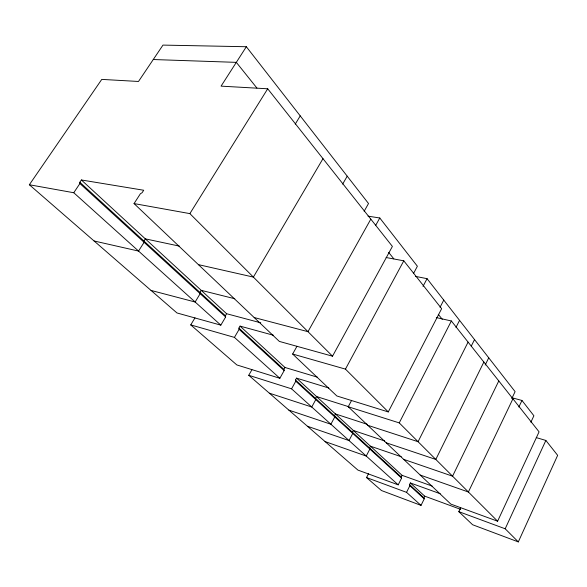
<?xml version="1.0" encoding="UTF-8"?>
<svg xmlns="http://www.w3.org/2000/svg" width="587" height="587" viewBox="0 0 587 587"><rect width="100%" height="100%" fill="white"/><g stroke="black" fill="none" stroke-linecap="round" stroke-linejoin="round"><path stroke-width="0.88" d="M460.656 507.777L458.799 511.651L472.608 524.749L518.314 541.904L557.65 455.336L545.866 440.441L536.254 437.601M518.314 541.904L505.187 528.784L545.866 440.441M351.635 400.327L348.223 406.754L450.831 504.094L497.607 521.205L539.064 431.841L451.366 320.972L436.302 317.574M530.883 422.207L533.899 415.765L521.975 400.466L512.297 397.832M518.864 407.026L521.975 400.466M511.776 398.602L515.1 391.639L427.072 278.671L415.442 276.374M512.928 398.8L468.397 492.009L420.226 475.059M498.789 380.926L452.562 476.182L403.68 459.364M368.621 473.496L366.53 477.569L381.455 490.534L421.026 505.385L424.225 498.862L423.902 497.776L409.535 484.598L410.357 482.947L440.257 493.733M485.178 365.048L488.744 357.813M423.902 497.776L424.694 496.147L410.357 482.947M483.864 362.062L435.811 459.438L386.224 442.796M421.026 505.385L406.549 492.354L409.858 485.698L409.535 484.598M471.251 346.139L474.531 339.579M468.081 342.104L418.069 441.71L367.763 425.289M401.574 478.112L401.251 477.011L402.095 475.338L296.552 378.138L295.51 380.031L295.775 381.227L401.574 478.112L398.206 484.84L357.938 470.106L248.756 375.291L251.918 369.751M455.974 327.421L459.562 320.363M497.607 521.205L399.241 422.889L451.366 320.972M440.037 307.295L443.765 300.089M296.978 346.279L292.642 354.027L336.857 395.976L388.278 411.927L441.644 308.681L403.79 260.819L386.114 257.524M423.022 286.361L427.072 278.671M413.652 273.241L417.386 266.241L379.789 217.99L368.042 216.155M388.278 411.927L345.45 369.12L403.79 260.819M246.342 46.733L162.973 45.096L138.495 81.468L101.764 79.392L29.35 184.751L73.764 192.734L79.913 183.54L79.847 182.256L81.38 179.974L143.705 190.247L142.127 192.69L140.388 193.754L134.049 203.579L279.346 341.414L332.521 356.199L392.395 246.423L267.709 88.784L221.072 86.142L246.342 46.733L368.519 203.52L364.153 211.283M398.206 484.84L291.57 388.836L295.775 381.227M375.533 225.65L379.789 217.99M370.815 219.142L307.984 331.677L254.171 317.53M284.159 370.588L283.895 369.384L284.966 367.469L240.061 326.115L238.894 328.118L239.122 329.344L284.159 370.588L279.852 378.285L236.84 364.938L190.746 324.912L194.979 317.846M342.654 184.113L347.211 176.181M190.746 324.912L234.433 337.393L239.122 329.344M322.982 158.666L253.379 277.093L198.406 264.634M29.35 184.751L176.981 312.959L220.829 325.147L225.635 316.995L225.423 315.755L226.619 313.729L260.731 322.806M295.261 124.099L300.236 115.888M134.049 203.579L189.872 213.617L267.709 88.784M153.266 59.529L236.326 62.361L256.901 88.028M179.373 246.114L145.327 238.865L143.947 241.044L144.094 242.314L138.547 251.067L94.118 240.993M234.771 298.739L201.224 290.345L199.976 292.421L200.167 293.669L195.141 302.012L151.028 290.426M240.061 326.115L273.615 335.302M292.642 354.027L345.45 369.12M284.966 367.469L317.428 377.184M296.552 378.138L328.808 388M348.891 406.762L316.532 396.533L315.52 398.39L315.806 399.564L311.763 407.011L269.345 393.173M248.756 375.291L291.57 388.836M348.223 406.754L399.241 422.889M367.418 424.372L335.448 413.96L334.48 415.772L334.773 416.939L330.885 424.232L288.87 410.13M384.595 440.925L353.396 430.484L352.464 432.267L352.765 433.411L349.016 440.558L307.427 426.25M401.251 456.737L370.441 446.186L369.546 447.925L369.854 449.062L366.237 456.062L325.081 441.578M402.095 475.338L432.215 486.095M424.694 496.147L460.685 509.362M366.53 477.569L406.549 492.354M458.799 511.651L505.187 528.784M73.764 192.734L220.829 325.147M234.433 337.393L279.852 378.285M79.847 182.256L225.423 315.755M238.894 328.118L283.895 369.384M295.51 380.031L401.251 477.011M79.913 183.54L225.635 316.995M409.858 485.698L424.225 498.862M81.38 179.974L226.619 313.729M189.872 213.617L332.521 356.199M388.667 252.417L393.796 258.823M438.284 314.324L442.29 319.328"/></g></svg>
